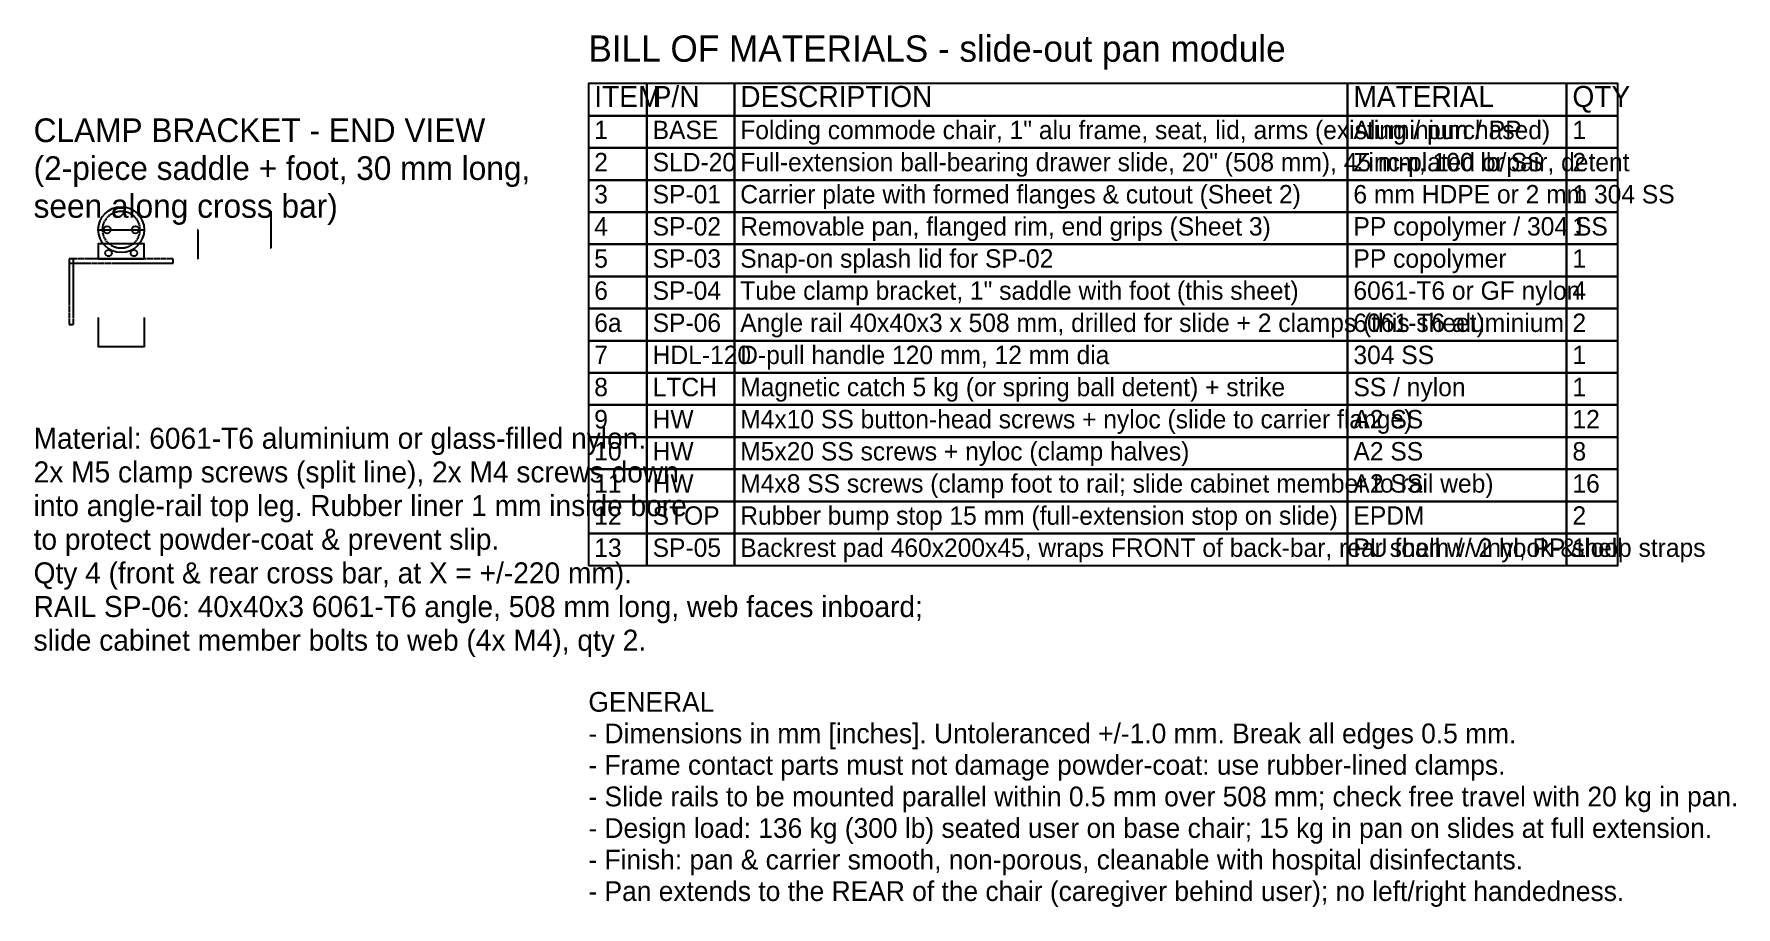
# Model space of a CAD drawing. Header units: millimetres. Extents: x -60 to 1106, y -464 to 134.
import ezdxf

# ---------------------------------------------------------------- set-up
doc = ezdxf.new("R2010")
doc.units = ezdxf.units.MM
doc.linetypes.add('DASHED', pattern=[1.524, 1.27, -0.254])
for name, color, linetype in [('DIM', 1, 'Continuous'), ('HIDDEN', 8, 'DASHED'), ('OUTLINE', 7, 'Continuous'), ('TEXT', 3, 'Continuous')]:
    doc.layers.add(name, color=color, linetype=linetype)
doc.styles.add('OpenSansCondensed-Light', font='OpenSansCondensed-Light.ttf')
doc.dimstyles.new('EZDXF', dxfattribs={"dimtxt": 0.25, "dimasz": 0.175, "dimexe": 0.375, "dimexo": 0.125, "dimgap": 0.1, "dimtad": 1, "dimlfac": 100, "dimzin": 12, "dimdsep": 46, "dimtxsty": 'OpenSansCondensed-Light', "dimblk": 'ARCHTICK', "dimcen": 2.5, "dimazin": 3, "dimtfac": 0.5, "dimtmove": 2, "dimatfit": 3})

# ---------------------------------------------------------------- blocks, each defined once
blk = doc.blocks.new('_ARCHTICK')
at = {"color": 0, "linetype": 'BYBLOCK', "const_width": 0.15}
blk.add_lwpolyline([(-0.5, -0.5), (0.5, 0.5)], dxfattribs=at)

msp = doc.modelspace()

# ---------------------------------------------------------------- linework, layer by layer
at = {"layer": 'HIDDEN'}
for points in [[(-35.7, -23), (35.7, -23), (35.7, -20), (-35.7, -20)], [(-35.7, -65), (-32.7, -65), (-32.7, -20), (-35.7, -20)]]:
    msp.add_lwpolyline(points, close=True, dxfattribs=at)
for centre, radius in [((0, 0), 12.7), ((-8.7, -16), 2.2), ((8.7, -16), 2.2)]:
    msp.add_circle(centre, radius, dxfattribs=at)
at = {"layer": 'OUTLINE'}
msp.add_line((-15.7, 0), (15.7, 0), dxfattribs=at)
for points in [[(320, 78), (360, 78), (360, 100), (320, 100)], [(360, 78), (420, 78), (420, 100), (360, 100)], [(420, 78), (840, 78), (840, 100), (420, 100)], [(840, 78), (990, 78), (990, 100), (840, 100)], [(990, 78), (1025, 78), (1025, 100), (990, 100)], [(320, 56), (360, 56), (360, 78), (320, 78)], [(360, 56), (420, 56), (420, 78), (360, 78)], [(420, 56), (840, 56), (840, 78), (420, 78)], [(840, 56), (990, 56), (990, 78), (840, 78)], [(990, 56), (1025, 56), (1025, 78), (990, 78)], [(320, 34), (360, 34), (360, 56), (320, 56)], [(360, 34), (420, 34), (420, 56), (360, 56)], [(420, 34), (840, 34), (840, 56), (420, 56)], [(840, 34), (990, 34), (990, 56), (840, 56)], [(990, 34), (1025, 34), (1025, 56), (990, 56)], [(320, 12), (360, 12), (360, 34), (320, 34)], [(360, 12), (420, 12), (420, 34), (360, 34)], [(420, 12), (840, 12), (840, 34), (420, 34)], [(840, 12), (990, 12), (990, 34), (840, 34)], [(990, 12), (1025, 12), (1025, 34), (990, 34)], [(320, -10), (360, -10), (360, 12), (320, 12)], [(360, -10), (420, -10), (420, 12), (360, 12)], [(420, -10), (840, -10), (840, 12), (420, 12)], [(840, -10), (990, -10), (990, 12), (840, 12)], [(990, -10), (1025, -10), (1025, 12), (990, 12)], [(-15.7, -20), (15.7, -20), (15.7, -9.7), (-15.7, -9.7)], [(320, -32), (360, -32), (360, -10), (320, -10)], [(360, -32), (420, -32), (420, -10), (360, -10)], [(420, -32), (840, -32), (840, -10), (420, -10)], [(840, -32), (990, -32), (990, -10), (840, -10)], [(990, -32), (1025, -32), (1025, -10), (990, -10)], [(320, -54), (360, -54), (360, -32), (320, -32)], [(360, -54), (420, -54), (420, -32), (360, -32)], [(420, -54), (840, -54), (840, -32), (420, -32)], [(840, -54), (990, -54), (990, -32), (840, -32)], [(990, -54), (1025, -54), (1025, -32), (990, -32)], [(320, -76), (360, -76), (360, -54), (320, -54)], [(360, -76), (420, -76), (420, -54), (360, -54)], [(420, -76), (840, -76), (840, -54), (420, -54)], [(840, -76), (990, -76), (990, -54), (840, -54)], [(990, -76), (1025, -76), (1025, -54), (990, -54)], [(320, -98), (360, -98), (360, -76), (320, -76)], [(360, -98), (420, -98), (420, -76), (360, -76)], [(420, -98), (840, -98), (840, -76), (420, -76)], [(840, -98), (990, -98), (990, -76), (840, -76)], [(990, -98), (1025, -98), (1025, -76), (990, -76)], [(320, -120), (360, -120), (360, -98), (320, -98)], [(360, -120), (420, -120), (420, -98), (360, -98)], [(420, -120), (840, -120), (840, -98), (420, -98)], [(840, -120), (990, -120), (990, -98), (840, -98)], [(990, -120), (1025, -120), (1025, -98), (990, -98)], [(320, -142), (360, -142), (360, -120), (320, -120)], [(360, -142), (420, -142), (420, -120), (360, -120)], [(420, -142), (840, -142), (840, -120), (420, -120)], [(840, -142), (990, -142), (990, -120), (840, -120)], [(990, -142), (1025, -142), (1025, -120), (990, -120)], [(320, -164), (360, -164), (360, -142), (320, -142)], [(360, -164), (420, -164), (420, -142), (360, -142)], [(420, -164), (840, -164), (840, -142), (420, -142)], [(840, -164), (990, -164), (990, -142), (840, -142)], [(990, -164), (1025, -164), (1025, -142), (990, -142)], [(320, -186), (360, -186), (360, -164), (320, -164)], [(360, -186), (420, -186), (420, -164), (360, -164)], [(420, -186), (840, -186), (840, -164), (420, -164)], [(840, -186), (990, -186), (990, -164), (840, -164)], [(990, -186), (1025, -186), (1025, -164), (990, -164)], [(320, -208), (360, -208), (360, -186), (320, -186)], [(360, -208), (420, -208), (420, -186), (360, -186)], [(420, -208), (840, -208), (840, -186), (420, -186)], [(840, -208), (990, -208), (990, -186), (840, -186)], [(990, -208), (1025, -208), (1025, -186), (990, -186)], [(320, -230), (360, -230), (360, -208), (320, -208)], [(360, -230), (420, -230), (420, -208), (360, -208)], [(420, -230), (840, -230), (840, -208), (420, -208)], [(840, -230), (990, -230), (990, -208), (840, -208)], [(990, -230), (1025, -230), (1025, -208), (990, -208)]]:
    msp.add_lwpolyline(points, close=True, dxfattribs=at)
for centre, radius in [((0, 0), 15.7), ((-9.7, 0), 2.5), ((9.7, 0), 2.5)]:
    msp.add_circle(centre, radius, dxfattribs=at)

# ---------------------------------------------------------------- texts
at = {"layer": 'TEXT'}
for s, height, p in [('BILL OF MATERIALS - slide-out pan module', 18, (320, 115)), ('ITEM', 14.4, (324, 84)), ('P/N', 14.4, (364, 84)), ('DESCRIPTION', 14.4, (424, 84)), ('MATERIAL', 14.4, (844, 84)), ('QTY', 14.4, (994, 84)), ('CLAMP BRACKET - END VIEW', 16.2, (-60, 60)), ('1', 12.6, (324, 62)), ('BASE', 12.6, (364, 62)), ('Folding commode chair, 1" alu frame, seat, lid, arms (existing / purchased)', 12.6, (424, 62)), ('Aluminium / PP', 12.6, (844, 62)), ('1', 12.6, (994, 62)), ('(2-piece saddle + foot, 30 mm long,', 16.2, (-60, 34.08)), ('2', 12.6, (324, 40)), ('SLD-20', 12.6, (364, 40)), ('Full-extension ball-bearing drawer slide, 20" (508 mm), 45 mm, 100 lb/pair, detent', 12.6, (424, 40)), ('Zinc-plated or SS', 12.6, (844, 40)), ('2', 12.6, (994, 40)), ('seen along cross bar)', 16.2, (-60, 8.16)), ('3', 12.6, (324, 18)), ('SP-01', 12.6, (364, 18)), ('Carrier plate with formed flanges & cutout (Sheet 2)', 12.6, (424, 18)), ('6 mm HDPE or 2 mm 304 SS', 12.6, (844, 18)), ('1', 12.6, (994, 18)), ('4', 12.6, (324, -4)), ('SP-02', 12.6, (364, -4)), ('Removable pan, flanged rim, end grips (Sheet 3)', 12.6, (424, -4)), ('PP copolymer / 304 SS', 12.6, (844, -4)), ('1', 12.6, (994, -4)), ('5', 12.6, (324, -26)), ('SP-03', 12.6, (364, -26)), ('Snap-on splash lid for SP-02', 12.6, (424, -26)), ('PP copolymer', 12.6, (844, -26)), ('1', 12.6, (994, -26)), ('Tube clamp bracket, 1" saddle with foot (this sheet)', 12.6, (424, -48)), ('6061-T6 or GF nylon', 12.6, (844, -48)), ('6', 12.6, (324, -48)), ('SP-04', 12.6, (364, -48)), ('4', 12.6, (994, -48)), ('6a', 12.6, (324, -70)), ('SP-06', 12.6, (364, -70)), ('Angle rail 40x40x3 x 508 mm, drilled for slide + 2 clamps (this sheet)', 12.6, (424, -70)), ('6061-T6 aluminium', 12.6, (844, -70)), ('2', 12.6, (994, -70)), ('7', 12.6, (324, -92)), ('HDL-120', 12.6, (364, -92)), ('D-pull handle 120 mm, 12 mm dia', 12.6, (424, -92)), ('304 SS', 12.6, (844, -92)), ('1', 12.6, (994, -92)), ('8', 12.6, (324, -114)), ('LTCH', 12.6, (364, -114)), ('Magnetic catch 5 kg (or spring ball detent) + strike', 12.6, (424, -114)), ('SS / nylon', 12.6, (844, -114)), ('1', 12.6, (994, -114)), ('9', 12.6, (324, -136)), ('HW', 12.6, (364, -136)), ('M4x10 SS button-head screws + nyloc (slide to carrier flange)', 12.6, (424, -136)), ('A2 SS', 12.6, (844, -136)), ('12', 12.6, (994, -136)), ('Material: 6061-T6 aluminium or glass-filled nylon.', 14.4, (-60, -150)), ('10', 12.6, (324, -158)), ('HW', 12.6, (364, -158)), ('M5x20 SS screws + nyloc (clamp halves)', 12.6, (424, -158)), ('A2 SS', 12.6, (844, -158)), ('8', 12.6, (994, -158)), ('2x M5 clamp screws (split line), 2x M4 screws down', 14.4, (-60, -173.04)), ('11', 12.6, (324, -180)), ('HW', 12.6, (364, -180)), ('M4x8 SS screws (clamp foot to rail; slide cabinet member to rail web)', 12.6, (424, -180)), ('A2 SS', 12.6, (844, -180)), ('16', 12.6, (994, -180)), ('into angle-rail top leg. Rubber liner 1 mm inside bore', 14.4, (-60, -196.08)), ('12', 12.6, (324, -202)), ('STOP', 12.6, (364, -202)), ('Rubber bump stop 15 mm (full-extension stop on slide)', 12.6, (424, -202)), ('EPDM', 12.6, (844, -202)), ('2', 12.6, (994, -202)), ('to protect powder-coat & prevent slip.', 14.4, (-60, -219.12)), ('13', 12.6, (324, -224)), ('SP-05', 12.6, (364, -224)), ('Backrest pad 460x200x45, wraps FRONT of back-bar, rear shell w/ 2 hook-&-loop straps', 12.6, (424, -224)), ('PU foam / vinyl, PP shell', 12.6, (844, -224)), ('1', 12.6, (994, -224)), ('Qty 4 (front & rear cross bar, at X = +/-220 mm).', 14.4, (-60, -242.16)), ('RAIL SP-06: 40x40x3 6061-T6 angle, 508 mm long, web faces inboard;', 14.4, (-60, -265.2)), ('slide cabinet member bolts to web (4x M4), qty 2.', 14.4, (-60, -288.24)), ('GENERAL', 13.5, (320, -330)), ('- Dimensions in mm [inches]. Untoleranced +/-1.0 mm. Break all edges 0.5 mm.', 13.5, (320, -351.6)), ('- Frame contact parts must not damage powder-coat: use rubber-lined clamps.', 13.5, (320, -373.2)), ('- Slide rails to be mounted parallel within 0.5 mm over 508 mm; check free travel with 20 kg in pan.', 13.5, (320, -394.8)), ('- Design load: 136 kg (300 lb) seated user on base chair; 15 kg in pan on slides at full extension.', 13.5, (320, -416.4)), ('- Finish: pan & carrier smooth, non-porous, cleanable with hospital disinfectants.', 13.5, (320, -438)), ('- Pan extends to the REAR of the chair (caregiver behind user); no left/right handedness.', 13.5, (320, -459.6))]:
    msp.add_text(s, height=height, dxfattribs=at).set_placement(p)

# ---------------------------------------------------------------- dimensions: what is measured, and where the dimension line sits
at = {"layer": 'DIM'}
for base, p1, p2, text in [((102.7, -12.7), (102.7, -12.7), (102.7, 12.7), 'bore 25 mm [1.00"] (1 in tube)'), ((52.7, -20), (52.7, -20), (52.7, 0), 'FOOT 20 mm [0.79"] (bar C/L to rail top)')]:
    msp.add_linear_dim(base=base, p1=p1, p2=p2, angle=90, text=text, dimstyle='EZDXF', dxfattribs=at).render()
msp.add_linear_dim(base=(-15.7, -80), p1=(-15.7, -60), p2=(15.7, -60), text='O/D 31 mm [1.24"]', dimstyle='EZDXF', dxfattribs=at).render()

doc.saveas('drawing.dxf')
